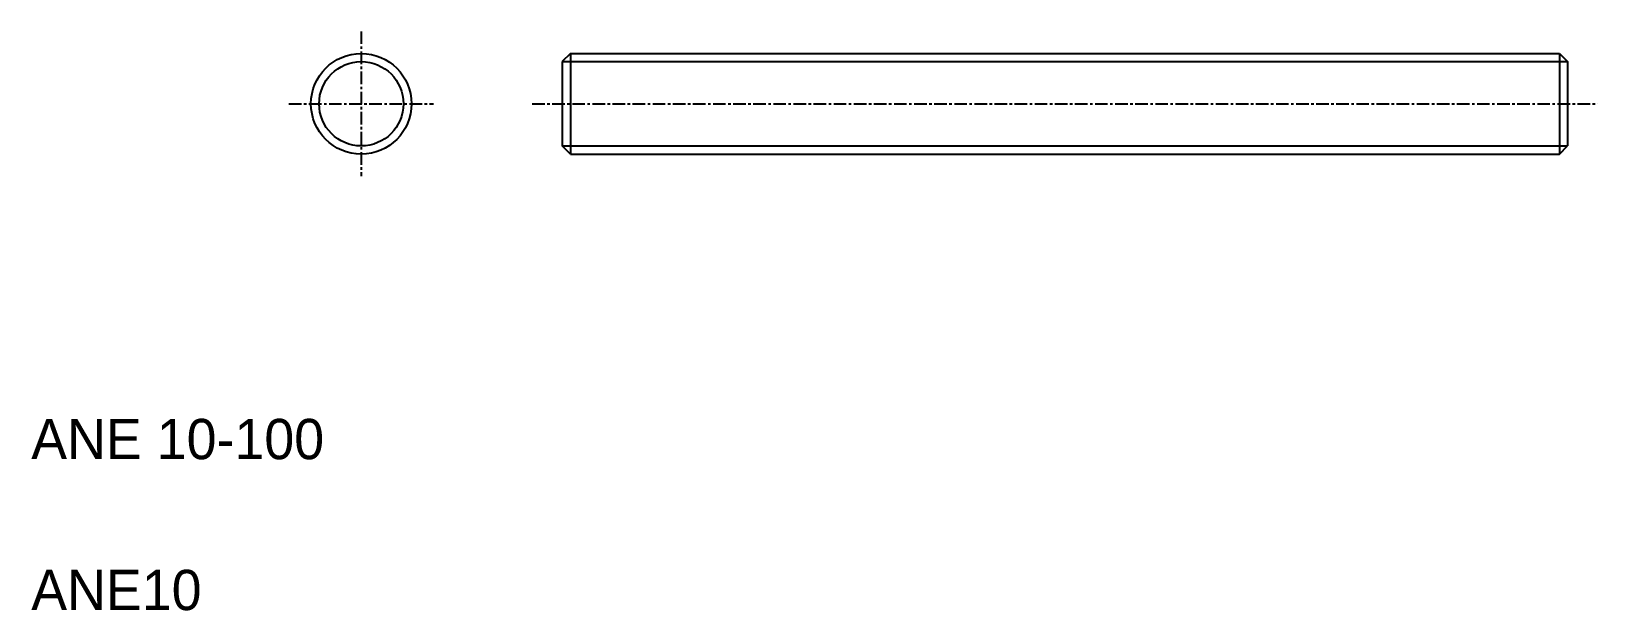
# Model space of a CAD drawing. Extents: x 10 to 166, y 10 to 68.
import ezdxf

# ---------------------------------------------------------------- set-up
doc = ezdxf.new("R2010")
doc.units = 0
doc.linetypes.add('CENTER', pattern=[2, 1.25, -0.25, 0.25, -0.25])
doc.layers.get('0').update_dxf_attribs({"linetype": 'CONTINUOUS'})
doc.layers.add('CENTER', color=1, linetype='CENTER')

msp = doc.modelspace()

# ---------------------------------------------------------------- linework, layer by layer
at = {"color": 7, "linetype": 'CONTINUOUS'}
for p, q in [((63.64, 65.32), (62.83, 64.51)), ((62.83, 64.51), (62.83, 56.13)), ((63.64, 65.32), (162.02, 65.32)), ((63.64, 65.32), (63.64, 55.32)), ((162.02, 65.32), (162.02, 55.32)), ((162.02, 65.32), (162.83, 64.51)), ((162.83, 64.51), (162.83, 56.13)), ((162.83, 62.42), (162.83, 62.42)), ((162.83, 60.32), (162.83, 60.32)), ((63.64, 55.32), (62.83, 56.13)), ((162.02, 55.32), (162.83, 56.13)), ((63.64, 55.32), (162.02, 55.32))]:
    msp.add_line(p, q, dxfattribs=at)
at = {"color": 3, "linetype": 'CONTINUOUS'}
for p, q in [((62.83, 64.51), (162.83, 64.51)), ((62.83, 56.13), (162.83, 56.13))]:
    msp.add_line(p, q, dxfattribs=at)
at = {"color": 7, "linetype": 'CONTINUOUS'}
msp.add_circle((42.83, 60.32), 5, dxfattribs=at)
at = {"color": 3, "linetype": 'CONTINUOUS'}
msp.add_circle((42.83, 60.32), 4.19, dxfattribs=at)
at = {"layer": 'CENTER', "color": 1, "linetype": 'CENTER'}
for p, q in [((42.83, 67.52), (42.83, 53.12)), ((35.63, 60.32), (50.03, 60.32)), ((59.83, 60.32), (165.83, 60.32))]:
    msp.add_line(p, q, dxfattribs=at)

# ---------------------------------------------------------------- texts
at = {"color": 7, "linetype": 'CONTINUOUS'}
for s, p in [('ANE 10-100', (10, 25)), ('ANE10', (10, 10))]:
    msp.add_text(s, height=4, dxfattribs=at).set_placement(p)

doc.saveas('drawing.dxf')
